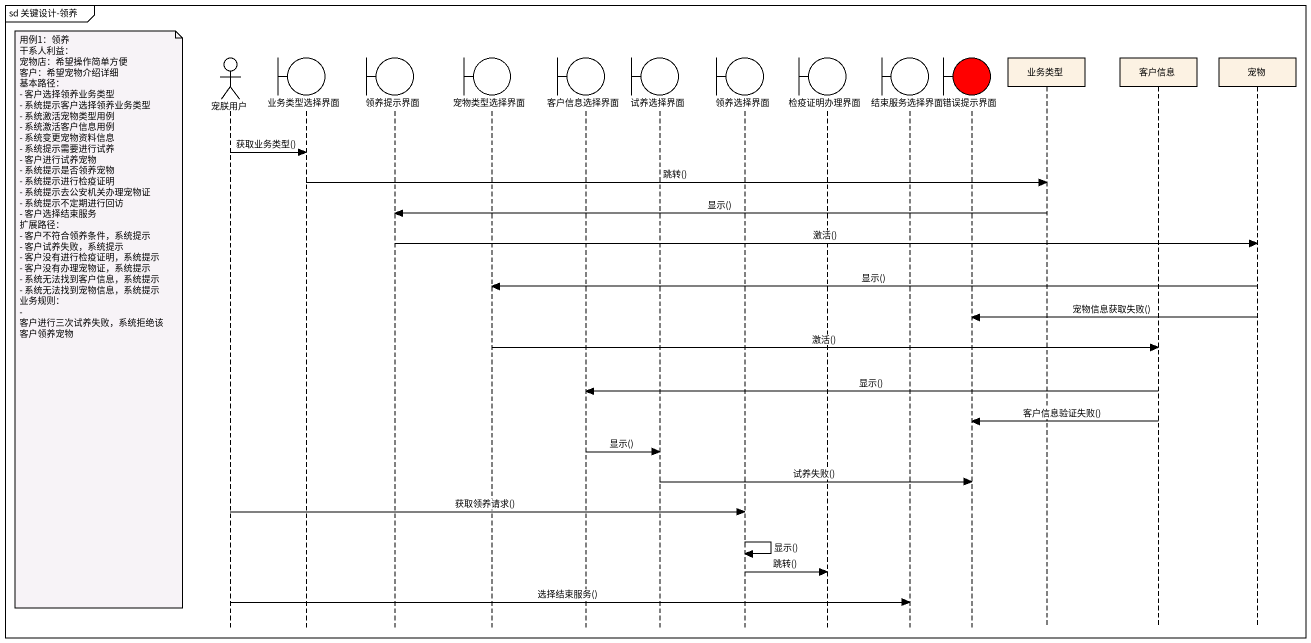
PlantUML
@startuml
mainframe sd 关键设计-领养
hide footbox
actor 宠朕用户
boundary 业务类型选择界面
boundary 领养提示界面
boundary 宠物类型选择界面
boundary 客户信息选择界面
boundary 试养选择界面
boundary 领养选择界面
boundary 检疫证明办理界面
boundary 结束服务选择界面
boundary 错误提示界面 #FF0000
participant 业务类型
participant 客户信息
participant 宠物

宠朕用户 -> 业务类型选择界面 : 获取业务类型()
业务类型选择界面 -> 业务类型 : 跳转()
业务类型 -> 领养提示界面 : 显示()
领养提示界面 -> 宠物 : 激活()
宠物 -> 宠物类型选择界面 : 显示()
宠物 -> 错误提示界面 : 宠物信息获取失败()
note left of 宠朕用户
  用例1：领养
  干系人利益：
  宠物店：希望操作简单方便
  客户：希望宠物介绍详细
  基本路径：
  - 客户选择领养业务类型
  - 系统提示客户选择领养业务类型
  - 系统激活宠物类型用例
  - 系统激活客户信息用例
  - 系统变更宠物资料信息
  - 系统提示需要进行试养
  - 客户进行试养宠物
  - 系统提示是否领养宠物
  - 系统提示进行检疫证明
  - 系统提示去公安机关办理宠物证
  - 系统提示不定期进行回访
  - 客户选择结束服务
  扩展路径：
  - 客户不符合领养条件，系统提示
  - 客户试养失败，系统提示
  - 客户没有进行检疫证明，系统提示
  - 客户没有办理宠物证，系统提示
  - 系统无法找到客户信息，系统提示
  - 系统无法找到宠物信息，系统提示
  业务规则：
  - 客户进行三次试养失败，系统拒绝该客户领养宠物
end note
宠物类型选择界面 -> 客户信息 : 激活()
客户信息 -> 客户信息选择界面 : 显示()
客户信息 -> 错误提示界面 : 客户信息验证失败()
客户信息选择界面 -> 试养选择界面 : 显示()
试养选择界面 -> 错误提示界面 : 试养失败()
宠朕用户 -> 领养选择界面 : 获取领养请求()
领养选择界面 -> 领养选择界面 : 显示()
领养选择界面 -> 检疫证明办理界面 : 跳转()
宠朕用户 -> 结束服务选择界面 : 选择结束服务()
@enduml
